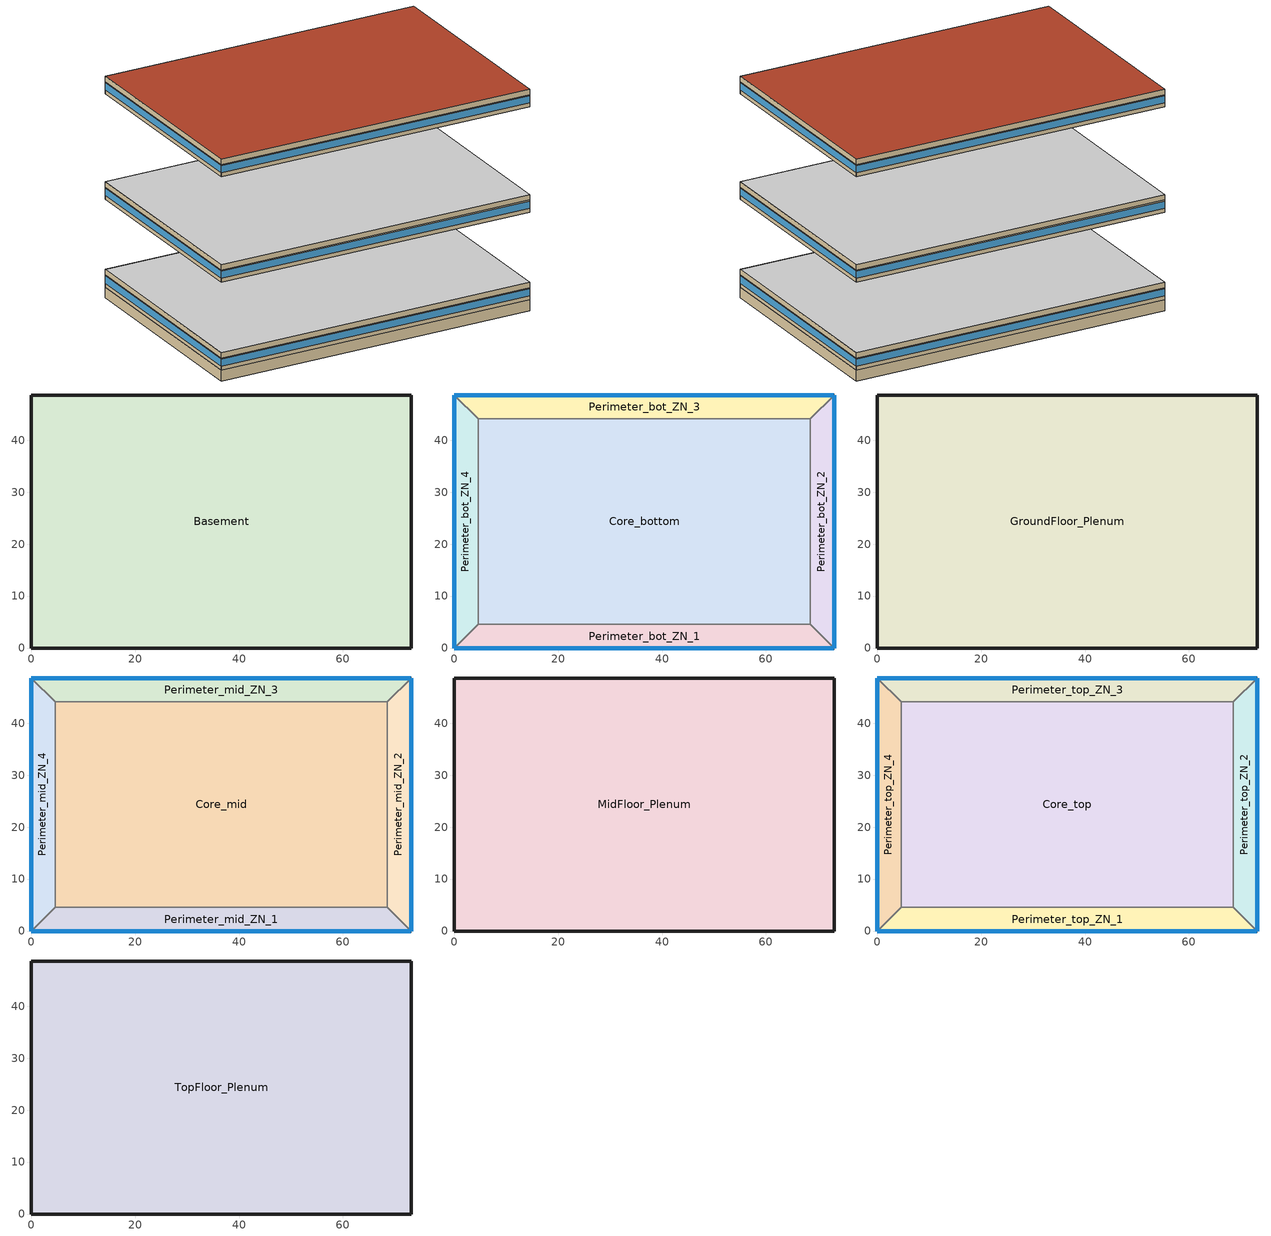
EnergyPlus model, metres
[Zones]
Basement
 floor ground (ext-slab): 73.11,48.74 73.11,0 0,0 0,48.74 z-2.44
 wall ground (Underground Wall Non-res): 73.11,0 73.11,48.74 0,48.74 0,0 73.11,0 z-2.44:0
Core_bottom
 floor to Basement (INT-FLOOR-TOPSIDE): 68.53,44.16 68.53,4.57 4.57,4.57 4.57,44.16 z0
 wall to Perimeter_bot_ZN_2 (int-walls): 68.53,4.57 68.53,44.16 z0:2.74
 wall to Perimeter_bot_ZN_3 (int-walls): 68.53,44.16 4.57,44.16 z0:2.74
 wall to Perimeter_bot_ZN_1 (int-walls): 4.57,4.57 68.53,4.57 z0:2.74
 wall to Perimeter_bot_ZN_4 (int-walls): 4.57,44.16 4.57,4.57 z0:2.74
Perimeter_bot_ZN_1
 floor to Basement (INT-FLOOR-TOPSIDE): 68.53,4.57 73.11,0 0,0 4.57,4.57 z0
 wall outside (Mass Non-res Ext Wall): 0,0 73.11,0 z0:2.74
 wall to Perimeter_bot_ZN_2 (int-walls): 73.11,0 68.53,4.57 z0:2.74
 wall to Perimeter_bot_ZN_4 (int-walls): 4.57,4.57 0,0 z0:2.74
 window (Window Non-res Fixed): 0,0 73.11,0 z0.91:2.5
Perimeter_bot_ZN_2
 floor to Basement (INT-FLOOR-TOPSIDE): 68.53,44.16 73.11,48.74 73.11,0 68.53,4.57 z0
 wall outside (Mass Non-res Ext Wall): 73.11,0 73.11,48.74 z0:2.74
 wall to Perimeter_bot_ZN_3 (int-walls): 73.11,48.74 68.53,44.16 z0:2.74
 window (Window Non-res Fixed): 73.11,0 73.11,48.74 z0.91:2.5
Perimeter_bot_ZN_3
 floor to Basement (INT-FLOOR-TOPSIDE): 4.57,44.16 0,48.74 73.11,48.74 68.53,44.16 z0
 wall outside (Mass Non-res Ext Wall): 73.11,48.74 0,48.74 z0:2.74
 wall to Perimeter_bot_ZN_4 (int-walls): 0,48.74 4.57,44.16 z0:2.74
 window (Window Non-res Fixed): 73.11,48.74 0,48.74 z0.91:2.5
Perimeter_bot_ZN_4
 floor to Basement (INT-FLOOR-TOPSIDE): 4.57,4.57 0,0 0,48.74 4.57,44.16 z0
 wall outside (Mass Non-res Ext Wall): 0,48.74 0,0 z0:2.74
 window (Window Non-res Fixed): 0,48.74 0,0 z0.91:2.5
GroundFloor_Plenum
 floor to Perimeter_bot_ZN_1 (DropCeiling): 4.57,4.57 68.53,4.57 73.11,0 0,0 z2.74
 floor to Perimeter_bot_ZN_2 (DropCeiling): 73.11,48.74 73.11,0 68.53,4.57 68.53,44.16 z2.74
 floor to Perimeter_bot_ZN_3 (DropCeiling): 68.53,44.16 4.57,44.16 0,48.74 73.11,48.74 z2.74
 floor to Perimeter_bot_ZN_4 (DropCeiling): 4.57,44.16 4.57,4.57 0,0 0,48.74 z2.74
 floor to Core_bottom (DropCeiling): 68.53,4.57 4.57,4.57 4.57,44.16 68.53,44.16 z2.74
 wall outside (Mass Non-res Ext Wall): 73.11,0 73.11,48.74 0,48.74 0,0 73.11,0 z2.74:3.96
 ceiling adiabatic (INT-FLOOR-UNDERSIDE): 73.11,0 73.11,48.74 0,48.74 0,0 z3.96
Core_mid
 floor adiabatic (INT-FLOOR-TOPSIDE): 68.53,44.16 68.53,4.57 4.57,4.57 4.57,44.16 z19.82
 wall to Perimeter_mid_ZN_2 (int-walls): 68.53,4.57 68.53,44.16 z19.82:22.56
 wall to Perimeter_mid_ZN_3 (int-walls): 68.53,44.16 4.57,44.16 z19.82:22.56
 wall to Perimeter_mid_ZN_1 (int-walls): 4.57,4.57 68.53,4.57 z19.82:22.56
 wall to Perimeter_mid_ZN_4 (int-walls): 4.57,44.16 4.57,4.57 z19.82:22.56
Perimeter_mid_ZN_1
 floor adiabatic (INT-FLOOR-TOPSIDE): 68.53,4.57 73.11,0 0,0 4.57,4.57 z19.82
 wall outside (Mass Non-res Ext Wall): 0,0 73.11,0 z19.82:22.56
 wall to Perimeter_mid_ZN_2 (int-walls): 73.11,0 68.53,4.57 z19.82:22.56
 wall to Perimeter_mid_ZN_4 (int-walls): 4.57,4.57 0,0 z19.82:22.56
 window (Window Non-res Fixed): 0,0 73.11,0 z20.73:22.32
Perimeter_mid_ZN_2
 floor adiabatic (INT-FLOOR-TOPSIDE): 68.53,44.16 73.11,48.74 73.11,0 68.53,4.57 z19.82
 wall outside (Mass Non-res Ext Wall): 73.11,0 73.11,48.74 z19.82:22.56
 wall to Perimeter_mid_ZN_3 (int-walls): 73.11,48.74 68.53,44.16 z19.82:22.56
 window (Window Non-res Fixed): 73.11,0 73.11,48.74 z20.73:22.32
Perimeter_mid_ZN_3
 floor adiabatic (INT-FLOOR-TOPSIDE): 4.57,44.16 0,48.74 73.11,48.74 68.53,44.16 z19.82
 wall outside (Mass Non-res Ext Wall): 73.11,48.74 0,48.74 z19.82:22.56
 wall to Perimeter_mid_ZN_4 (int-walls): 0,48.74 4.57,44.16 z19.82:22.56
 window (Window Non-res Fixed): 73.11,48.74 0,48.74 z20.73:22.32
Perimeter_mid_ZN_4
 floor adiabatic (INT-FLOOR-TOPSIDE): 4.57,4.57 0,0 0,48.74 4.57,44.16 z19.82
 wall outside (Mass Non-res Ext Wall): 0,48.74 0,0 z19.82:22.56
 window (Window Non-res Fixed): 0,48.74 0,0 z20.73:22.32
MidFloor_Plenum
 floor to Perimeter_mid_ZN_1 (DropCeiling): 73.11,0 0,0 4.57,4.57 68.53,4.57 z22.56
 floor to Perimeter_mid_ZN_2 (DropCeiling): 73.11,0 68.53,4.57 68.53,44.16 73.11,48.74 z22.56
 floor to Perimeter_mid_ZN_3 (DropCeiling): 0,48.74 73.11,48.74 68.53,44.16 4.57,44.16 z22.56
 floor to Perimeter_mid_ZN_4 (DropCeiling): 0,0 0,48.74 4.57,44.16 4.57,4.57 z22.56
 floor to Core_mid (DropCeiling): 68.53,4.57 4.57,4.57 4.57,44.16 68.53,44.16 z22.56
 wall outside (Mass Non-res Ext Wall): 73.11,0 73.11,48.74 0,48.74 0,0 73.11,0 z22.56:23.78
 ceiling adiabatic (INT-FLOOR-UNDERSIDE): 73.11,48.74 0,48.74 0,0 73.11,0 z23.78
Core_top
 floor adiabatic (INT-FLOOR-TOPSIDE): 68.53,44.16 68.53,4.57 4.57,4.57 4.57,44.16 z43.6
 wall to Perimeter_top_ZN_2 (int-walls): 68.53,4.57 68.53,44.16 z43.6:46.34
 wall to Perimeter_top_ZN_3 (int-walls): 68.53,44.16 4.57,44.16 z43.6:46.34
 wall to Perimeter_top_ZN_1 (int-walls): 4.57,4.57 68.53,4.57 z43.6:46.34
 wall to Perimeter_top_ZN_4 (int-walls): 4.57,44.16 4.57,4.57 z43.6:46.34
Perimeter_top_ZN_1
 floor adiabatic (INT-FLOOR-TOPSIDE): 68.53,4.57 73.11,0 0,0 4.57,4.57 z43.6
 wall outside (Mass Non-res Ext Wall): 0,0 73.11,0 z43.6:46.34
 wall to Perimeter_top_ZN_2 (int-walls): 73.11,0 68.53,4.57 z43.6:46.34
 wall to Perimeter_top_ZN_4 (int-walls): 4.57,4.57 0,0 z43.6:46.34
 window (Window Non-res Fixed): 0,0 73.11,0 z44.51:46.1
Perimeter_top_ZN_2
 floor adiabatic (INT-FLOOR-TOPSIDE): 68.53,44.16 73.11,48.74 73.11,0 68.53,4.57 z43.6
 wall outside (Mass Non-res Ext Wall): 73.11,0 73.11,48.74 z43.6:46.34
 wall to Perimeter_top_ZN_3 (int-walls): 73.11,48.74 68.53,44.16 z43.6:46.34
 window (Window Non-res Fixed): 73.11,0 73.11,48.74 z44.51:46.1
Perimeter_top_ZN_3
 floor adiabatic (INT-FLOOR-TOPSIDE): 4.57,44.16 0,48.74 73.11,48.74 68.53,44.16 z43.6
 wall outside (Mass Non-res Ext Wall): 73.11,48.74 0,48.74 z43.6:46.34
 wall to Perimeter_top_ZN_4 (int-walls): 0,48.74 4.57,44.16 z43.6:46.34
 window (Window Non-res Fixed): 73.11,48.74 0,48.74 z44.51:46.1
Perimeter_top_ZN_4
 floor adiabatic (INT-FLOOR-TOPSIDE): 4.57,4.57 0,0 0,48.74 4.57,44.16 z43.6
 wall outside (Mass Non-res Ext Wall): 0,48.74 0,0 z43.6:46.34
 window (Window Non-res Fixed): 0,48.74 0,0 z44.51:46.1
TopFloor_Plenum
 floor to Perimeter_top_ZN_1 (DropCeiling): 73.11,0 0,0 4.57,4.57 68.53,4.57 z46.34
 floor to Perimeter_top_ZN_2 (DropCeiling): 73.11,0 68.53,4.57 68.53,44.16 73.11,48.74 z46.34
 floor to Perimeter_top_ZN_3 (DropCeiling): 0,48.74 73.11,48.74 68.53,44.16 4.57,44.16 z46.34
 floor to Perimeter_top_ZN_4 (DropCeiling): 0,0 0,48.74 4.57,44.16 4.57,4.57 z46.34
 floor to Core_top (DropCeiling): 4.57,44.16 68.53,44.16 68.53,4.57 4.57,4.57 z46.34
 wall outside (Mass Non-res Ext Wall): 73.11,0 73.11,48.74 0,48.74 0,0 73.11,0 z46.34:47.56
 roof outside (IEAD Non-res Roof): 73.11,0 73.11,48.74 0,48.74 0,0 z47.56
[Material] Thermal Absorptance=0.9
Name | Roughness | Thickness | Conductivity | Density | Specific Heat | Solar Absorptance | Visible Absorptance
Mass NonRes Wall Insulation | MediumRough | 0.0495495 | 0.049 | 265 | 836.8 | 0.7 | 0.7
IEAD NonRes Roof Insulation | MediumRough | 0.127339 | 0.049 | 265 | 836.8 | 0.7 | 0.7
UGWall NonRes Insulation | MediumRough | 0.0001 | 0.049 | 265 | 836.8 | 0.7 | 0.7
1/2IN Gypsum | Smooth | 0.0127 | 0.16 | 784.9 | 830 | 0.92 | 0.92
1IN Stucco | Smooth | 0.0253 | 0.6918 | 1858 | 837 | 0.92 | 0.92
8IN CONCRETE HW | Rough | 0.2032 | 1.311 | 2240 | 836.8 | 0.7 | 0.7
HW CONCRETE; MAT-CC05 4 HW CONCRETE | Rough | 0.1016 | 1.311 | 2240 | 836.8 | 0.7 | 0.7
Roof Membrane | VeryRough | 0.0095 | 0.16 | 1121.29 | 1460 | 0.7 | 0.7
Metal Decking | MediumSmooth | 0.0015 | 45.006 | 7680 | 418.4 | 0.7 | 0.3
Std AC02 | MediumSmooth | 0.0127 | 0.057 | 288 | 1339 | 0.7 | 0.2
[Material:NoMass]
CP02 CARPET PAD: Roughness=VeryRough; Thermal Resistance=0.2165; Thermal Absorptance=0.9; Solar Absorptance=0.7; Visible Absorptance=0.8
[WindowMaterial:SimpleGlazingSystem]
NonRes Fixed Assembly Window: UFactor=3.23646; Solar Heat Gain Coefficient=0.39
[Construction]
Mass Non-res Ext Wall: 1IN Stucco, 8IN Concrete HW, Mass NonRes Wall Insulation, 1/2IN Gypsum
IEAD Non-res Roof: Roof Membrane, IEAD NonRes Roof Insulation, Metal Decking
ext-slab: HW CONCRETE, CP02 CARPET PAD
int-walls: 1/2IN Gypsum, 1/2IN Gypsum
INT-FLOOR-TOPSIDE: MAT-CC05 4 HW CONCRETE, CP02 CARPET PAD
INT-FLOOR-UNDERSIDE: CP02 CARPET PAD, MAT-CC05 4 HW CONCRETE
Underground Wall Non-res: 8IN Concrete HW, UGWall NonRes Insulation
Window Non-res Fixed: NonRes Fixed Assembly Window
DropCeiling: Std AC02
